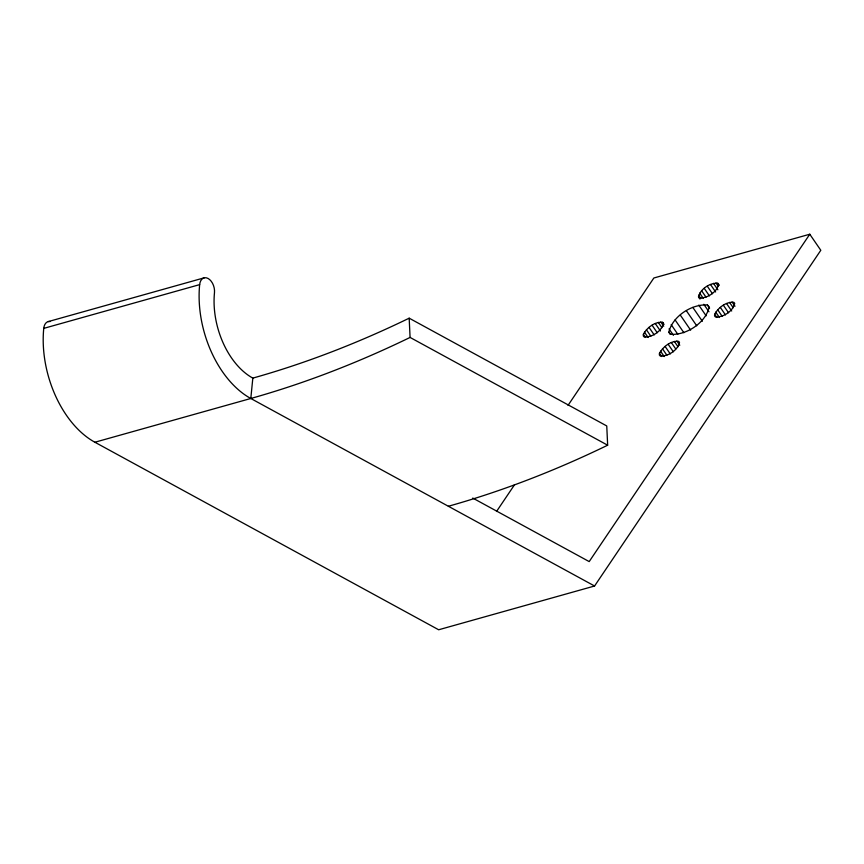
<?xml version="1.0" encoding="UTF-8"?>
<svg xmlns="http://www.w3.org/2000/svg" width="864" height="864" viewBox="0 0 864 864"><rect width="100%" height="100%" fill="white"/><g stroke="black" fill="none" stroke-linecap="round" stroke-linejoin="round"><path stroke-width="1.3" d="M643.388 334.26L643.291 335.934L644.177 336.982C652.104 337.511 661.694 331.214 663.455 323.352L662.569 322.304C654.761 321.592 647.006 327.65 643.388 334.26L645.592 337.478M659.459 353.3L659.362 354.964L660.247 356.022C668.174 356.551 677.765 350.255 679.525 342.392L678.64 341.334C670.831 340.621 663.088 346.68 659.459 353.3L661.662 356.508M668.844 332.219C672.365 316.494 691.556 303.901 707.4 304.96L709.171 307.066C705.661 322.79 686.47 335.383 670.626 334.325L668.844 332.219L670.313 334.357M698.49 296.892C700.25 289.03 709.841 282.733 717.768 283.262L718.654 284.321C716.893 292.183 707.303 298.48 699.376 297.95L698.49 296.892L699.959 299.041M714.658 314.258L714.56 315.932L715.446 316.98C723.373 317.509 732.974 311.213 734.724 303.35L733.838 302.303C726.03 301.59 718.286 307.649 714.658 314.258L716.861 317.477M594.572 586.008L250.798 398.488L252.828 378.108A67.262 42.606 74.3 0 1 214.477 292.712A11.21 7.106 74.3 0 0 208.094 278.478A11.21 7.106 74.3 0 0 199.66 284.623L43.751 328.374A89.683 56.808 74.3 0 0 94.889 442.238L438.664 629.77L594.572 586.008L820.8 250.279L809.773 234.23L653.864 277.992L568.037 405.356M496.519 511.488L514.588 484.672M809.773 234.23L589.194 561.589L472.748 498.064M48.341 321.57L204.25 277.819M94.889 442.238L250.798 398.488A1218.262 801.932 -61.4 0 0 410.076 337.435L607.651 445.208L606.755 425.952L409.18 318.179A1195.841 787.169 -61.4 0 1 252.828 378.108M732.046 301.968L734.994 306.245M717.768 283.262L719.237 285.401M729.54 302.378L733.212 307.735M715.975 282.928L718.178 286.146M713.47 283.349L717.876 289.764M726.548 303.512L731.689 310.997M710.467 284.472L715.619 291.967M723.362 305.24L728.514 312.725M707.292 286.2L712.444 293.695M720.317 307.4L725.458 314.885M704.236 288.36L709.387 295.855M717.682 309.776L722.099 316.192M701.611 290.747L706.018 297.162M715.738 312.142L719.41 317.488M699.667 293.112L703.339 298.458M707.4 304.96L709.603 308.167M698.587 295.229L700.79 298.436M703.814 304.29L708.966 311.774M698.792 305.122L706.147 315.824M692.809 307.379L702.367 321.289M686.448 310.835L696.74 325.814M680.346 315.155L690.638 330.134M675.086 319.907L683.91 332.748M671.188 324.648L677.808 334.271M669.038 328.882L673.456 335.308M676.847 340.999L679.784 345.276M662.569 322.304L664.038 324.443M660.776 321.97L663.714 326.246M674.33 341.42L678.013 346.766M658.26 322.38L661.943 327.737M671.339 342.544L675.756 348.97M655.268 323.514L660.42 330.998M668.164 344.272L673.315 351.767M652.093 325.242L657.234 332.726M665.107 346.432L670.259 353.916M649.037 327.402L654.188 334.886M662.483 348.808L666.889 355.234M646.412 329.778L650.819 336.193M660.539 351.173L664.211 356.53M644.468 332.143L648.14 337.489M409.18 318.179L410.076 337.435M250.798 398.488A89.683 56.808 74.3 0 1 199.66 284.623M607.651 445.208A1218.262 801.932 -61.4 0 1 448.373 506.261M43.751 328.374A11.21 7.106 74.3 0 1 50.231 321.527"/></g></svg>
